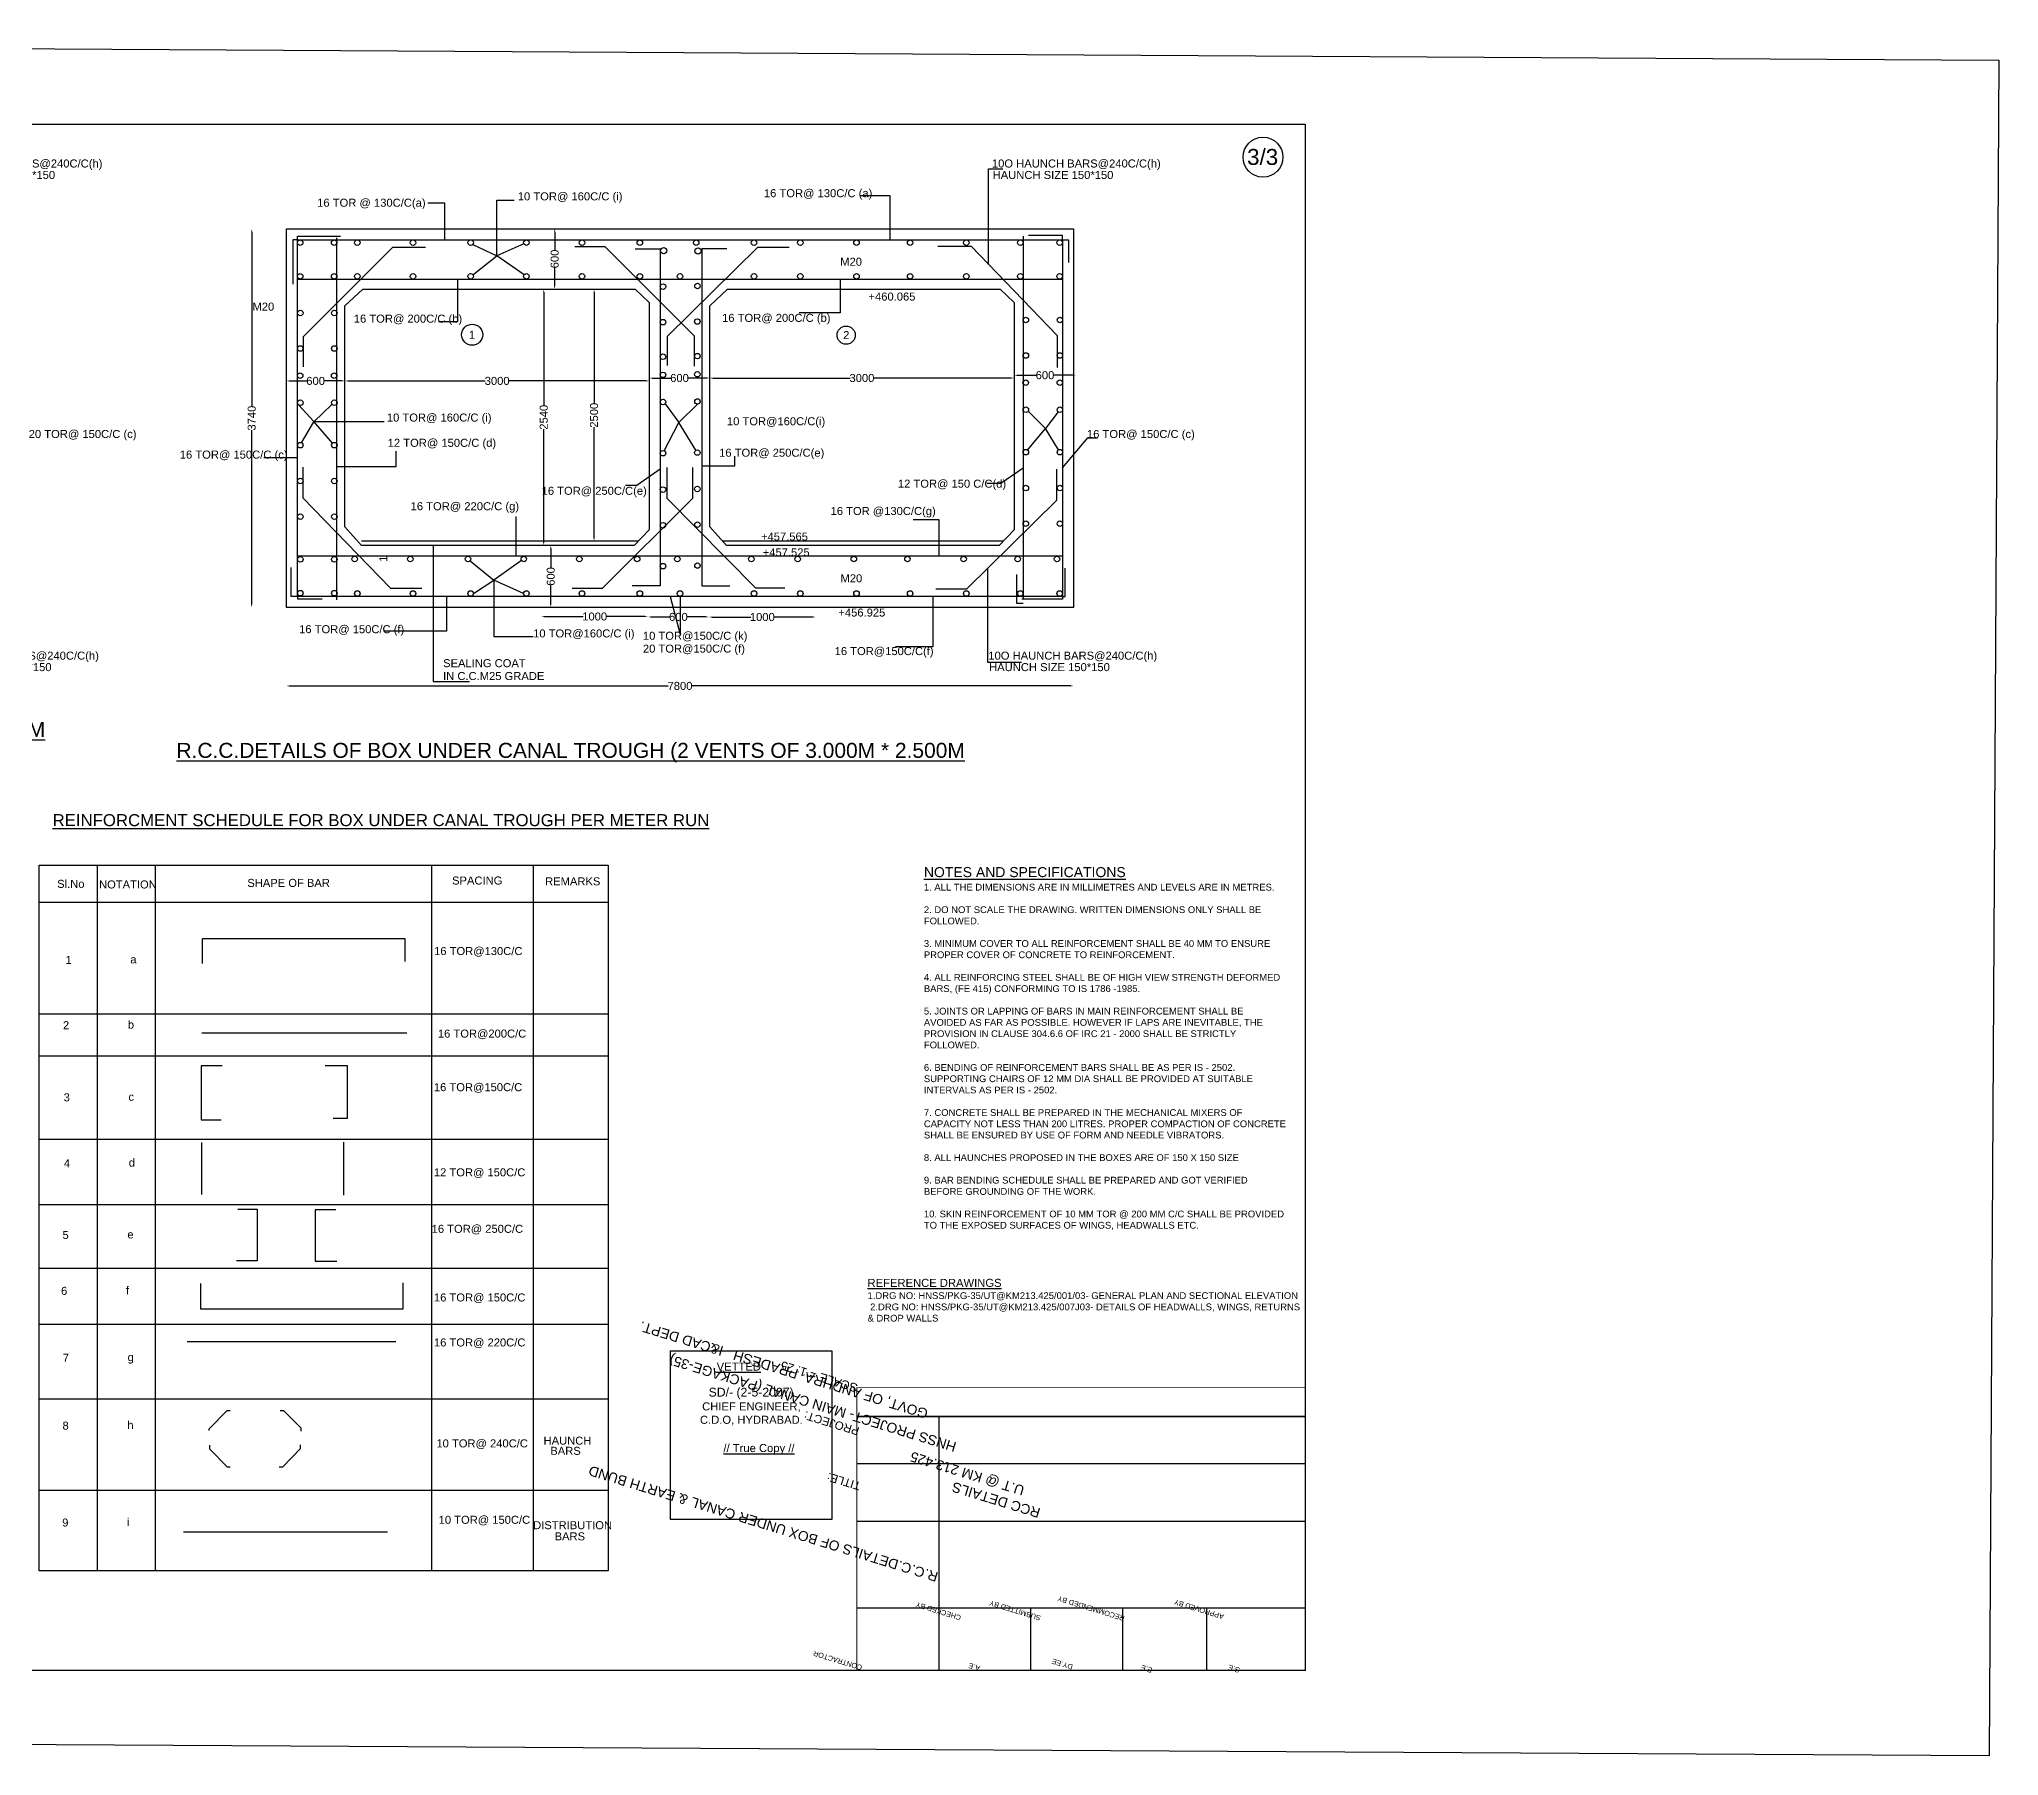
# Model space of a CAD drawing. Header units: millimetres. Extents: x 33785 to 70095, y 2462 to 19627.
# Drawn here: x 50503 to 70095, y 2462 to 19627 of the extents above; entities that cross this region are included whole.
import ezdxf

# ---------------------------------------------------------------- set-up
doc = ezdxf.new("R2010")
doc.units = ezdxf.units.MM
doc.header["$MEASUREMENT"] = 0
doc.layers.add('DWG', color=7, linetype='Continuous')
doc.layers.add('DWG @ 1', color=7, linetype='Continuous')
doc.styles.add('Notes', font='ARIAL_1.TTF', dxfattribs={"height": 0.1})
doc.styles.get("Standard").update_dxf_attribs({"font": 'ARIAL_1.TTF', "height": 80})
doc.dimstyles.new('Civil', dxfattribs={"dimtxt": 40, "dimasz": 30, "dimexe": 0.1, "dimexo": 0.0625, "dimgap": 0.09, "dimtad": 0, "dimdec": 0, "dimzin": 12, "dimdsep": 46, "dimtxsty": 'Standard', "dimcen": 0.1, "dimse1": 1, "dimse2": 1, "dimaunit": 1, "dimadec": 5, "dimazin": 2, "dimtfac": 1, "dimtdec": 0, "dimtofl": 0, "dimtmove": 0, "dimatfit": 3, "dimfxl": 0, "dimfrac": 1, "dimtolj": 1, "dimtzin": 0, "dimarcsym": 0})
picture_1 = doc.add_image_def('image1.jpg', size_in_pixel=(7220, 3381))

# ---------------------------------------------------------------- blocks, each defined once
blk = doc.blocks.new('*D25')
at = {"layer": 'Defpoints', "color": 0, "transparency": 16777216}
for p in [(60867, 16267), (60251, 16242), (60867, 16242)]:
    blk.add_point(p, dxfattribs=at)
at = {"layer": 'DWG', "color": 0, "lineweight": -2, "transparency": 16777216}
for p, q in [((60281, 16267), (60470, 16267)), ((60837, 16267), (60647, 16267))]:
    blk.add_line(p, q, dxfattribs=at)
at = {"layer": 'DWG', "color": 0, "transparency": 16777216}
for points in [[(60281, 16272), (60281, 16262), (60251, 16267)], [(60837, 16272), (60837, 16262), (60867, 16267)]]:
    blk.add_solid(points, dxfattribs=at)
at = {"layer": 'DWG', "color": 0, "transparency": 16777216, "insert": (60559, 16267), "char_height": 80, "attachment_point": 5}
blk.add_mtext('\\A1;600', dxfattribs=at)
blk = doc.blocks.new('*D26')
at = {"layer": 'Defpoints', "color": 0, "transparency": 16777216}
for p in [(60251, 16267), (57208, 16202), (60251, 16239)]:
    blk.add_point(p, dxfattribs=at)
at = {"layer": 'DWG', "color": 0, "lineweight": -2, "transparency": 16777216}
for p, q in [((57238, 16239), (58610, 16239)), ((60221, 16239), (58849, 16239))]:
    blk.add_line(p, q, dxfattribs=at)
at = {"layer": 'DWG', "color": 0, "transparency": 16777216}
for points in [[(57238, 16244), (57238, 16234), (57208, 16239)], [(60221, 16244), (60221, 16234), (60251, 16239)]]:
    blk.add_solid(points, dxfattribs=at)
at = {"layer": 'DWG', "color": 0, "transparency": 16777216, "insert": (58729, 16239), "char_height": 80, "attachment_point": 5}
blk.add_mtext('\\A1;3000', dxfattribs=at)
blk = doc.blocks.new('*D27')
at = {"layer": 'Defpoints', "color": 0, "transparency": 16777216}
for p in [(56603, 16239), (57208, 16239), (57208, 16239)]:
    blk.add_point(p, dxfattribs=at)
at = {"layer": 'DWG', "color": 0, "lineweight": -2, "transparency": 16777216}
for p, q in [((56633, 16239), (56817, 16239)), ((57178, 16239), (56994, 16239))]:
    blk.add_line(p, q, dxfattribs=at)
at = {"layer": 'DWG', "color": 0, "transparency": 16777216}
for points in [[(56633, 16244), (56633, 16234), (56603, 16239)], [(57178, 16244), (57178, 16234), (57208, 16239)]]:
    blk.add_solid(points, dxfattribs=at)
at = {"layer": 'DWG', "color": 0, "transparency": 16777216, "insert": (56905, 16239), "char_height": 80, "attachment_point": 5}
blk.add_mtext('\\A1;600', dxfattribs=at)
blk = doc.blocks.new('*D28')
at = {"layer": 'Defpoints', "color": 0, "transparency": 16777216}
for p in [(53560, 16207), (56603, 16210), (56603, 16207)]:
    blk.add_point(p, dxfattribs=at)
at = {"layer": 'DWG', "color": 0, "lineweight": -2, "transparency": 16777216}
for p, q in [((53590, 16210), (54962, 16210)), ((56573, 16210), (55201, 16210))]:
    blk.add_line(p, q, dxfattribs=at)
at = {"layer": 'DWG', "color": 0, "transparency": 16777216}
for points in [[(53590, 16215), (53590, 16205), (53560, 16210)], [(56573, 16215), (56573, 16205), (56603, 16210)]]:
    blk.add_solid(points, dxfattribs=at)
at = {"layer": 'DWG', "color": 0, "transparency": 16777216, "insert": (55082, 16210), "char_height": 80, "attachment_point": 5}
blk.add_mtext('\\A1;3000', dxfattribs=at)
blk = doc.blocks.new('*D29')
at = {"layer": 'Defpoints', "color": 0, "transparency": 16777216}
for p in [(52975, 16210), (53560, 16210), (53560, 16210)]:
    blk.add_point(p, dxfattribs=at)
at = {"layer": 'DWG', "color": 0, "lineweight": -2, "transparency": 16777216}
for p, q in [((53005, 16210), (53179, 16210)), ((53530, 16210), (53356, 16210))]:
    blk.add_line(p, q, dxfattribs=at)
at = {"layer": 'DWG', "color": 0, "transparency": 16777216}
for points in [[(53005, 16215), (53005, 16205), (52975, 16210)], [(53530, 16215), (53530, 16205), (53560, 16210)]]:
    blk.add_solid(points, dxfattribs=at)
at = {"layer": 'DWG', "color": 0, "transparency": 16777216, "insert": (53267, 16210), "char_height": 80, "attachment_point": 5}
blk.add_mtext('\\A1;600', dxfattribs=at)
blk = doc.blocks.new('*D30')
at = {"layer": 'Defpoints', "color": 0, "transparency": 16777216}
for p in [(55649, 17732), (55649, 17128), (55657, 17128)]:
    blk.add_point(p, dxfattribs=at)
at = {"layer": 'DWG', "color": 0, "lineweight": -2, "transparency": 16777216}
for p, q in [((55657, 17702), (55657, 17518)), ((55657, 17158), (55657, 17341))]:
    blk.add_line(p, q, dxfattribs=at)
at = {"layer": 'DWG', "color": 0, "transparency": 16777216}
for points in [[(55652, 17702), (55662, 17702), (55657, 17732)], [(55652, 17158), (55662, 17158), (55657, 17128)]]:
    blk.add_solid(points, dxfattribs=at)
at = {"layer": 'DWG', "color": 0, "transparency": 16777216, "insert": (55657, 17430), "char_height": 80, "attachment_point": 5, "rotation": 90}
blk.add_mtext('\\A1;600', dxfattribs=at)
blk = doc.blocks.new('*D31')
at = {"layer": 'Defpoints', "color": 0, "transparency": 16777216}
for p in [(55591, 17128), (55548, 14566), (55591, 14566)]:
    blk.add_point(p, dxfattribs=at)
at = {"layer": 'DWG', "color": 0, "lineweight": -2, "transparency": 16777216}
for p, q in [((55548, 17098), (55548, 15967)), ((55548, 14596), (55548, 15727))]:
    blk.add_line(p, q, dxfattribs=at)
at = {"layer": 'DWG', "color": 0, "transparency": 16777216}
for points in [[(55543, 17098), (55553, 17098), (55548, 17128)], [(55543, 14596), (55553, 14596), (55548, 14566)]]:
    blk.add_solid(points, dxfattribs=at)
at = {"layer": 'DWG', "color": 0, "transparency": 16777216, "insert": (55548, 15847), "char_height": 80, "attachment_point": 5, "rotation": 90}
blk.add_mtext('\\A1;2540', dxfattribs=at)
blk = doc.blocks.new('*D32')
at = {"layer": 'Defpoints', "color": 0, "transparency": 16777216}
for p in [(56010, 17128), (56051, 17128), (56010, 14607)]:
    blk.add_point(p, dxfattribs=at)
at = {"layer": 'DWG', "color": 0, "lineweight": -2, "transparency": 16777216}
for p, q in [((56051, 17098), (56051, 15987)), ((56051, 14637), (56051, 15747))]:
    blk.add_line(p, q, dxfattribs=at)
at = {"layer": 'DWG', "color": 0, "transparency": 16777216}
for points in [[(56046, 17098), (56056, 17098), (56051, 17128)], [(56046, 14637), (56056, 14637), (56051, 14607)]]:
    blk.add_solid(points, dxfattribs=at)
at = {"layer": 'DWG', "color": 0, "transparency": 16777216, "insert": (56051, 15867), "char_height": 80, "attachment_point": 5, "rotation": 90}
blk.add_mtext('\\A1;2500', dxfattribs=at)
blk = doc.blocks.new('*D33')
at = {"layer": 'Defpoints', "color": 0, "transparency": 16777216}
for p in [(55635, 14566), (55618, 13945), (55635, 13945)]:
    blk.add_point(p, dxfattribs=at)
at = {"layer": 'DWG', "color": 0, "lineweight": -2, "transparency": 16777216}
for p, q in [((55618, 14536), (55618, 14344)), ((55618, 13975), (55618, 14167))]:
    blk.add_line(p, q, dxfattribs=at)
at = {"layer": 'DWG', "color": 0, "transparency": 16777216}
for points in [[(55613, 14536), (55623, 14536), (55618, 14566)], [(55613, 13975), (55623, 13975), (55618, 13945)]]:
    blk.add_solid(points, dxfattribs=at)
at = {"layer": 'DWG', "color": 0, "transparency": 16777216, "insert": (55618, 14255), "char_height": 80, "attachment_point": 5, "rotation": 90}
blk.add_mtext('\\A1;600', dxfattribs=at)
blk = doc.blocks.new('*D20')
at = {"layer": 'Defpoints', "color": 0, "transparency": 16777216}
for p in [(55525, 13852), (56589, 13854), (56589, 13852)]:
    blk.add_point(p, dxfattribs=at)
at = {"layer": 'DWG', "color": 0, "lineweight": -2, "transparency": 16777216}
for p, q in [((55555, 13854), (55942, 13854)), ((56559, 13854), (56173, 13854))]:
    blk.add_line(p, q, dxfattribs=at)
at = {"layer": 'DWG', "color": 0, "transparency": 16777216}
for points in [[(55555, 13859), (55555, 13849), (55525, 13854)], [(56559, 13859), (56559, 13849), (56589, 13854)]]:
    blk.add_solid(points, dxfattribs=at)
at = {"layer": 'DWG', "color": 0, "transparency": 16777216, "insert": (56057, 13854), "char_height": 80, "attachment_point": 5}
blk.add_mtext('\\A1;1000', dxfattribs=at)
blk = doc.blocks.new('*D21')
at = {"layer": 'Defpoints', "color": 0, "transparency": 16777216}
for p in [(56589, 13852), (57199, 13852), (57199, 13850)]:
    blk.add_point(p, dxfattribs=at)
at = {"layer": 'DWG', "color": 0, "lineweight": -2, "transparency": 16777216}
for p, q in [((56619, 13850), (56806, 13850)), ((57169, 13850), (56983, 13850))]:
    blk.add_line(p, q, dxfattribs=at)
at = {"layer": 'DWG', "color": 0, "transparency": 16777216}
for points in [[(56619, 13855), (56619, 13845), (56589, 13850)], [(57169, 13855), (57169, 13845), (57199, 13850)]]:
    blk.add_solid(points, dxfattribs=at)
at = {"layer": 'DWG', "color": 0, "transparency": 16777216, "insert": (56894, 13850), "char_height": 80, "attachment_point": 5}
blk.add_mtext('\\A1;600', dxfattribs=at)
blk = doc.blocks.new('*D22')
at = {"layer": 'Defpoints', "color": 0, "transparency": 16777216}
for p in [(57199, 13850), (58268, 13850), (58268, 13849)]:
    blk.add_point(p, dxfattribs=at)
at = {"layer": 'DWG', "color": 0, "lineweight": -2, "transparency": 16777216}
for p, q in [((57229, 13849), (57618, 13849)), ((58238, 13849), (57849, 13849))]:
    blk.add_line(p, q, dxfattribs=at)
at = {"layer": 'DWG', "color": 0, "transparency": 16777216}
for points in [[(57229, 13854), (57229, 13844), (57199, 13849)], [(58238, 13854), (58238, 13844), (58268, 13849)]]:
    blk.add_solid(points, dxfattribs=at)
at = {"layer": 'DWG', "color": 0, "transparency": 16777216, "insert": (57733, 13849), "char_height": 80, "attachment_point": 5}
blk.add_mtext('\\A1;1000', dxfattribs=at)
blk = doc.blocks.new('*D23')
at = {"layer": 'Defpoints', "color": 0, "transparency": 16777216}
for p in [(52444, 17732), (52444, 13945), (52628, 13945)]:
    blk.add_point(p, dxfattribs=at)
at = {"layer": 'DWG', "color": 0, "lineweight": -2, "transparency": 16777216}
for p, q in [((52628, 17702), (52628, 15958)), ((52628, 13975), (52628, 15719))]:
    blk.add_line(p, q, dxfattribs=at)
at = {"layer": 'DWG', "color": 0, "transparency": 16777216}
for points in [[(52623, 17702), (52633, 17702), (52628, 17732)], [(52623, 13975), (52633, 13975), (52628, 13945)]]:
    blk.add_solid(points, dxfattribs=at)
at = {"layer": 'DWG', "color": 0, "transparency": 16777216, "insert": (52628, 15838), "char_height": 80, "attachment_point": 5, "rotation": 90}
blk.add_mtext('\\A1;3740', dxfattribs=at)
blk = doc.blocks.new('*D24')
at = {"layer": 'Defpoints', "color": 0, "transparency": 16777216}
for p in [(60846, 13160), (52975, 13005), (60846, 13005)]:
    blk.add_point(p, dxfattribs=at)
at = {"layer": 'DWG', "color": 0, "lineweight": -2, "transparency": 16777216}
for p, q in [((53005, 13160), (56791, 13160)), ((60816, 13160), (57029, 13160))]:
    blk.add_line(p, q, dxfattribs=at)
at = {"layer": 'DWG', "color": 0, "transparency": 16777216}
for points in [[(53005, 13165), (53005, 13155), (52975, 13160)], [(60816, 13165), (60816, 13155), (60846, 13160)]]:
    blk.add_solid(points, dxfattribs=at)
at = {"layer": 'DWG', "color": 0, "transparency": 16777216, "insert": (56910, 13160), "char_height": 80, "attachment_point": 5}
blk.add_mtext('\\A1;7800', dxfattribs=at)

msp = doc.modelspace()

# ---------------------------------------------------------------- linework, layer by layer
at = {"layer": 'DWG'}
for p, q in [((53480.4, 14021.5), (53480.4, 17641.9)), ((60341.4, 17657.4), (60341.4, 14035.2)), ((53086.1, 17620.2), (60734.3, 17620.2)), ((53086.1, 14056.1), (53086.1, 17620.2)), ((60734.3, 17620.2), (60734.3, 14056.1)), ((53086.1, 17228.2), (60734.3, 17228.2)), ((60734.3, 14457.3), (53086.1, 14457.3)), ((60734.3, 14056.1), (53086.1, 14056.1)), ((59499.1, 5853.6), (59499.1, 3315.3)), ((58678.9, 5383.9), (63160.4, 5383.9)), ((58677, 4809.1), (63158.4, 4809.1)), ((58677.3, 3940.1), (63160.5, 3940.1)), ((60413.3, 3939.6), (60413.3, 3318.4)), ((61334.5, 3939.5), (61334.5, 3316.3)), ((62172.6, 3939.5), (62172.6, 3316.3))]:
    msp.add_line(p, q, dxfattribs=at)
for points in [[(41256.4, 18779), (63160.7, 18779), (63160.7, 3315.2), (41256.4, 3315.2)], [(52974.7, 17731.6), (60845.7, 17731.6), (60845.7, 13944.8), (52974.7, 13944.8)], [(50504.4, 11368.4), (56190.7, 11368.4), (56190.7, 4312.7), (50504.4, 4312.7)], [(51087.1, 11368.4), (51662.2, 11368.4), (51662.2, 4312.7), (51087.1, 4312.7)], [(54429.8, 11368.4), (55443, 11368.4), (55443, 4312.7), (54429.8, 4312.7)], [(56815.6, 6512.1), (58427.2, 6512.1), (58427.2, 4825.6), (56815.6, 4825.6)], [(58678.1, 5853.6), (63160.2, 5853.6), (63160.2, 5853.6), (58678.1, 5853.6)]]:
    msp.add_lwpolyline(points, close=True, dxfattribs=at)
for points in [[(53086.1, 17620.2), (53086.1, 17657.7), (53516.2, 17657.7)], [(60734.3, 17620.2), (60734.3, 17665.8), (60394.1, 17665.8)], [(53086.1, 17620.2), (53040.2, 17620.2), (53040.2, 17177.4)], [(53146, 16349.9), (53146, 16653.2), (54040.5, 17546.5), (54364, 17546.5)], [(55857.7, 17554.1), (56159.7, 17554.1), (57050.2, 16662.1), (57050.2, 16358.6)], [(56461.1, 17530.4), (56711.6, 17530.4), (56711.6, 14160.7), (56431.1, 14160.7)], [(56786, 16362.8), (56786, 16658.8), (57687.5, 17549.1), (58001.1, 17549.1)], [(57378.6, 17530.4), (57128.1, 17530.4), (57128.1, 14160.7), (57408.6, 14160.7)], [(59488.3, 17556.5), (59821.2, 17556.5), (60679.7, 16663), (60679.7, 16345.2)], [(60734.3, 17620.2), (60792.7, 17620.2), (60792.7, 17396)], [(53738.5, 17127.7), (53560.1, 16961.9)], [(53738.5, 17127.7), (56462.2, 17127.7)], [(56462.2, 17127.7), (56603.2, 16995.2)], [(57386.2, 17127.7), (57207.8, 16961.9)], [(57386.2, 17127.7), (60109.9, 17127.7)], [(60109.9, 17127.7), (60250.8, 16995.2)], [(53560.1, 14751.6), (53560.1, 16961.9)], [(56603.2, 16995.2), (56603.2, 14722.8)], [(57207.8, 14751.6), (57207.8, 16961.9)], [(60250.8, 16995.2), (60250.8, 14722.8)], [(53137.6, 15349.2), (53137.6, 15040.8), (54016.7, 14136.4), (54328.8, 14136.4)], [(55830.8, 14138.2), (56133.8, 14138.2), (57038.2, 15036.2), (57038.2, 15343.3)], [(56779.4, 15344.4), (56779.4, 15036.8), (57663.3, 14140.2), (57957.8, 14140.2)], [(59466.2, 14132), (59778.9, 14132), (60676.3, 15019.3), (60676.3, 15328.5)], [(53560.1, 14751.6), (53726.3, 14565.6)], [(56603.2, 14722.8), (56452.8, 14565.6)], [(57207.8, 14751.6), (57373.9, 14565.6)], [(60250.8, 14722.8), (60100.4, 14565.6)], [(56492.2, 14606.8), (53726.3, 14606.8)], [(56452.8, 14565.6), (53726.3, 14565.6)], [(60139.9, 14606.8), (57337.1, 14606.8)], [(60100.4, 14565.6), (57373.9, 14565.6)], [(53086.1, 14056.1), (53023.1, 14056.1), (53023.1, 14343.5)], [(60734.3, 14056.1), (60760.1, 14056.1), (60760.1, 14339.3)], [(60340.3, 13986), (60277.3, 13986), (60277.3, 14273.3)], [(53086.1, 14056.1), (53086.1, 14031.9), (53333.9, 14031.9)], [(60734.3, 14056.1), (60734.3, 14028.9), (60326.9, 14028.9)], [(50504.4, 10997.6), (56190.7, 10997.6)], [(52134.6, 10383.2), (52134.6, 10635.2), (54160.3, 10635.2), (54160.3, 10403.1)], [(50504.4, 9880.9), (56190.7, 9880.9)], [(52130.2, 9690.7), (54179.1, 9690.7)], [(50504.4, 9462), (56190.7, 9462)], [(52332.6, 9360.5), (52122.2, 9360.5), (52122.2, 8822.7), (52324.2, 8822.7)], [(53363.4, 9364.7), (53582.2, 9364.7), (53582.2, 8835.3), (53443.3, 8835.3)], [(50504.4, 8629.6), (56190.7, 8629.6)], [(52125.3, 8595.5), (52125.3, 8074.6)], [(53547.1, 8597.1), (53547.1, 8067.5)], [(50504.4, 7974.7), (56190.7, 7974.7)], [(52489.8, 7926.9), (52682.3, 7926.9), (52682.3, 7410.7), (52477.2, 7410.7)], [(53469, 7920.6), (53263.9, 7920.6), (53263.9, 7408.6), (53479.4, 7408.6)], [(50504.4, 7339.3), (56190.7, 7339.3)], [(52115.7, 7183.3), (52115.7, 6931.8), (54141.9, 6931.8), (54141.9, 7190.9)], [(50504.4, 6779.2), (56190.7, 6779.2)], [(51983.3, 6604.7), (54070.4, 6604.7)], [(50504.4, 6032.3), (56190.7, 6032.3)], [(52204.1, 5714.2), (52204.1, 5730.8), (52381.6, 5915), (52413.2, 5915)], [(52911.3, 5913.7), (52945.1, 5913.7), (53119, 5740.4), (53119, 5707.8)], [(52207.3, 5567.3), (52207.3, 5531.7), (52383.9, 5352.4), (52412.5, 5352.4)], [(52903.1, 5351), (52937.8, 5351), (53115.7, 5534.4), (53115.7, 5571.1)], [(50504.4, 5118.7), (56190.7, 5118.7)], [(51946.5, 4701.8), (53985.6, 4701.8)]]:
    msp.add_lwpolyline(points, dxfattribs=at)
at = {"layer": 'DWG', "const_width": 8.58}
msp.add_lwpolyline([(58677, 6142.8), (63160.7, 6142.8), (63160.7, 3315.2), (58677, 3315.2)], close=True, dxfattribs=at)
at = {"layer": 'DWG'}
for centre, radius in [((62738.5, 18447.5), 199.6), ((53112.4, 17592.7), 27.5), ((53452.7, 17592.7), 27.5), ((53683.6, 17592.7), 27.5), ((54241, 17592.7), 27.5), ((54817.1, 17592.7), 27.5), ((55374.5, 17592.7), 27.5), ((55929.6, 17592.7), 27.5), ((56508.2, 17592.7), 27.5), ((56747.2, 17512.9), 30.8), ((57072, 17592.7), 27.5), ((57090.6, 17508.9), 30.8), ((57650.1, 17592.7), 27.5), ((58113.4, 17592.7), 27.5), ((58674.6, 17592.7), 27.5), ((59210.7, 17592.7), 27.5), ((59772, 17592.7), 27.5), ((60312.8, 17592.7), 27.5), ((60705.5, 17592.7), 27.5), ((53112.4, 17255.7), 27.5), ((53452.7, 17255.7), 27.5), ((53683.6, 17255.7), 27.5), ((54241, 17255.7), 27.5), ((54817.1, 17255.7), 27.5), ((55374.5, 17255.7), 27.5), ((55929.6, 17255.7), 27.5), ((56508.2, 17255.7), 27.5), ((56910.2, 17255.7), 27.5), ((57650.1, 17255.7), 27.5), ((58113.4, 17255.7), 27.5), ((58674.6, 17255.7), 27.5), ((59210.7, 17255.7), 27.5), ((59772, 17255.7), 27.5), ((60312.8, 17255.7), 27.5), ((60705.5, 17255.7), 27.5), ((56740.2, 17153.3), 27.6), ((57084.4, 17159.3), 27), ((53113.6, 16889.8), 27.5), ((53453.9, 16889.8), 27.5), ((54831.9, 16672.1), 105.4), ((56739.3, 16798.1), 27.6), ((57083.6, 16804.2), 27), ((58570.9, 16667.8), 91), ((60367.8, 16819.6), 27.5), ((60708.1, 16819.6), 27.5), ((53113.6, 16534.4), 27.5), ((53453.9, 16534.4), 27.5), ((56739.3, 16451.9), 27.6), ((57083.6, 16458), 27), ((60367.8, 16464.3), 27.5), ((60708.1, 16464.3), 27.5), ((53112.4, 16263), 27.5), ((53452.7, 16263), 27.5), ((56739.3, 16270.4), 27.6), ((57083.6, 16276.5), 27), ((60366.6, 16192.9), 27.5), ((60707, 16192.9), 27.5), ((53113.6, 15992.2), 27.5), ((53453.9, 15992.2), 27.5), ((56740.2, 15999.1), 27.6), ((57084.4, 16005.1), 27), ((60367.8, 15922.1), 27.5), ((60708.1, 15922.1), 27.5), ((53113.6, 15567.9), 27.5), ((53453.9, 15567.9), 27.5), ((56739.3, 15487.2), 27.6), ((57083.6, 15493.2), 27), ((60367.8, 15497.7), 27.5), ((60708.1, 15497.7), 27.5), ((53113.6, 15209), 27.5), ((53453.9, 15209), 27.5), ((56739.3, 15123.4), 27.6), ((57083.6, 15129.4), 27), ((60367.8, 15138.9), 27.5), ((60708.1, 15138.9), 27.5), ((53113.6, 14852.5), 27.5), ((53453.9, 14852.5), 27.5), ((56740.2, 14766.8), 27.6), ((57084.4, 14772.8), 27), ((60367.8, 14782.3), 27.5), ((60708.1, 14782.3), 27.5), ((53113.6, 14425.6), 27.5), ((53453.9, 14425.6), 27.5), ((53657, 14429.8), 27.5), ((54214.4, 14429.8), 27.5), ((54790.5, 14429.8), 27.5), ((55347.9, 14429.8), 27.5), ((55903, 14429.8), 27.5), ((56481.6, 14429.8), 27.5), ((56740.2, 14357.6), 27.6), ((56883.6, 14429.8), 27.5), ((57084.4, 14363.6), 27), ((57623.5, 14429.8), 27.5), ((58086.8, 14429.8), 27.5), ((58648, 14429.8), 27.5), ((59184.1, 14429.8), 27.5), ((59745.3, 14429.8), 27.5), ((60286.2, 14429.8), 27.5), ((60678.9, 14429.8), 27.5), ((53113.6, 14087.9), 27.5), ((53453.9, 14087.9), 27.5), ((53683.6, 14084.5), 27.5), ((54241, 14084.5), 27.5), ((54817.1, 14084.5), 27.5), ((55374.5, 14084.5), 27.5), ((55929.6, 14084.5), 27.5), ((56508.2, 14084.5), 27.5), ((56910.2, 14084.5), 27.5), ((57650.1, 14084.5), 27.5), ((58113.4, 14084.5), 27.5), ((58674.6, 14084.5), 27.5), ((59210.7, 14084.5), 27.5), ((59772, 14084.5), 27.5), ((60312.8, 14084.5), 27.5), ((60705.5, 14084.5), 27.5)]:
    msp.add_circle(centre, radius, dxfattribs=at)

# ---------------------------------------------------------------- texts
for s, height, p in [('10O HAUNCH BARS@240C/C(h)', 80.163, (49448, 18344.3)), ('10O HAUNCH BARS@240C/C(h)', 80.163, (60028.2, 18344.3)), ('3/3', 160, (62579.9, 18370.1)), ('HAUNCH SIZE 150*150', 80.163, (49455.4, 18229.6)), ('HAUNCH SIZE 150*150', 80.163, (60035.6, 18229.6)), ('16 TOR @ 130C/C(a)', 80.163, (53282.3, 17952.1)), ('10 TOR@ 160C/C (i)', 80.163, (55288, 18015.8)), ('16 TOR@ 130C/C (a)', 80.163, (57748.7, 18047.4)), ('M20', 80, (58511.8, 17362.1)), ('+460.065', 80, (58794.4, 17013.7)), ('M20', 80, (52636, 16913.3)), ('16 TOR@ 200C/C (b)', 80.163, (53648.2, 16792.8)), ('16 TOR@ 200C/C (b)', 80.163, (57330.5, 16800.6)), ('1', 80, (54800.1, 16631.5)), ('2', 80, (58540.8, 16628.4)), ('10 TOR@ 160C/C (i)', 80.163, (53979, 15803.8)), ('20 TOR@ 150C/C (c)', 80.163, (50398.3, 15639.4)), ('10 TOR@160C/C(i)', 80, (57379.3, 15766.9)), ('16 TOR@ 150C/C (c)', 80.163, (60978.6, 15639.4)), ('16 TOR@ 150C/C (c)', 80.163, (51908.6, 15433.3)), ('12 TOR@ 150C/C (d)', 80.163, (53987.4, 15551.2)), ('16 TOR@ 250C/C(e)', 80, (57301.4, 15452.3)), ('16 TOR@ 250C/C(e)', 80, (55526.9, 15071.5)), ('12 TOR@ 150 C/C(d)', 80, (59088.9, 15142.7)), ('16 TOR@ 220C/C (g)', 80.163, (54216.8, 14917.1)), ('16 TOR @130C/C(g)', 80, (58415.7, 14869.5)), ('+457.565', 80, (57719.9, 14613.7)), ('+457.525', 80, (57737.2, 14456.1)), ('M20', 80, (58514.7, 14196.4)), ('+456.925', 80, (58493.5, 13854.2)), ('16 TOR@ 150C/C (f)', 80, (53102.2, 13687.5)), ('10 TOR@160C/C (i)', 80, (55441.7, 13645.3)), ('20 TOR@150C/C (f)', 80, (56539.3, 13493.4)), ('10 TOR@150C/C (k)', 80, (56539.3, 13621.9)), ('16 TOR@150C/C(f)', 80, (58456.5, 13468.5)), ('10O HAUNCH BARS@240C/C(h)', 80.163, (49412.4, 13423)), ('HAUNCH SIZE 150*150', 80.163, (49419.9, 13308.3)), ('SEALING COAT', 80, (54541.6, 13347.8)), ('10O HAUNCH BARS@240C/C(h)', 80.163, (59992.6, 13423)), ('HAUNCH SIZE 150*150', 80.163, (60000.1, 13308.3)), ('IN C.C.M25 GRADE', 80, (54541.6, 13219.2)), ('%%UR.C.C.DETAILS OF BOX UNDER EARTH BANK (2 VENTS OF 3.000M * 2.500M', 150, (43007.7, 12649.9)), ('%%UR.C.C.DETAILS OF BOX UNDER CANAL TROUGH (2 VENTS OF 3.000M * 2.500M', 150, (51875.5, 12440.9)), ('%%UREINFORCMENT SCHEDULE FOR BOX UNDER CANAL TROUGH PER METER RUN', 120, (50637.3, 11758.1)), ('Sl.No', 80, (50683, 11141.1)), ('NOTATION', 80, (51101.7, 11135.1)), ('SHAPE OF BAR', 80, (52584, 11150.5)), ('SPACING', 80, (54631.1, 11174.3)), ('REMARKS', 80, (55561.3, 11166.1)), ('1', 80, (50765.9, 10380.1)), ('a', 80, (51414.2, 10385.8)), ('16 TOR@130C/C', 80, (54451.6, 10469.1)), ('2', 80, (50741.3, 9727.6)), ('b', 80, (51389.6, 9733.3)), ('16 TOR@200C/C', 80, (54489.5, 9643.7)), ('3', 80, (50747.6, 9006.3)), ('c', 80, (51395.9, 9012)), ('16 TOR@150C/C', 80, (54449.5, 9107.9)), ('4', 80, (50750.5, 8348)), ('d', 80, (51398.8, 8353.8)), ('12 TOR@ 150C/C', 80, (54449.5, 8256.3)), ('5', 80, (50736.3, 7629.8)), ('e', 80, (51384.6, 7635.6)), ('16 TOR@ 250C/C', 80, (54427.3, 7691.6)), ('6', 80, (50722, 7071.4)), ('f', 80, (51370.4, 7077.2)), ('16 TOR@ 150C/C', 80, (54450.1, 7005.1)), ('7', 80, (50739.2, 6402.2)), ('g', 80, (51387.5, 6408)), ('16 TOR@ 220C/C', 80, (54450.1, 6555.3)), ('8', 80, (50736.4, 5723.8)), ('h', 80, (51384.7, 5729.5)), ('10 TOR@ 240C/C', 80, (54474.8, 5545.9)), ('HAUNCH', 80, (55546.1, 5573.2)), ('9', 80, (50733.6, 4754.5)), ('i', 80, (51381.9, 4760.3)), ('10 TOR@ 150C/C', 80, (54497.4, 4781.9)), ('DISTRIBUTION', 80, (55441.9, 4728))]:
    msp.add_text(s, height=height, dxfattribs=at).set_placement(p)
msp.add_text('1', height=80, rotation=90, dxfattribs=at).set_placement((53983.3, 14402.3))
at = {"layer": 'DWG', "attachment_point": 1}
for s, insert, char_height, width in [('{\\H1.4793x;\\LNOTES AND SPECIFICATIONS \\P}1. ALL THE DIMENSIONS ARE IN MILLIMETRES AND LEVELS ARE IN METRES. \\P\\P2. DO NOT SCALE THE DRAWING. WRITTEN DIMENSIONS ONLY SHALL BE FOLLOWED. \\P\\P3. MINIMUM COVER TO ALL REINFORCEMENT SHALL BE 40 MM TO ENSURE PROPER COVER OF CONCRETE TO REINFORCEMENT. \\P\\P4. ALL REINFORCING STEEL SHALL BE OF HIGH VIEW STRENGTH DEFORMED BARS, (FE 415) CONFORMING TO IS 1786 -1985. \\P\\P5. JOINTS OR LAPPING OF BARS IN MAIN REINFORCEMENT SHALL BE AVOIDED AS FAR AS POSSIBLE. HOWEVER IF LAPS ARE INEVITABLE, THE PROVISION IN CLAUSE 304.6.6 OF IRC 21 - 2000 SHALL BE STRICTLY FOLLOWED. \\P\\P6. BENDING OF REINFORCEMENT BARS SHALL BE AS PER IS - 2502. SUPPORTING CHAIRS OF 12 MM DIA SHALL BE PROVIDED AT SUITABLE INTERVALS AS PER IS - 2502. \\P\\P7. CONCRETE SHALL BE PREPARED IN THE MECHANICAL MIXERS OF CAPACITY NOT LESS THAN 200 LITRES. PROPER COMPACTION OF CONCRETE SHALL BE ENSURED BY USE OF FORM AND NEEDLE VIBRATORS. \\P\\P8. ALL HAUNCHES PROPOSED IN THE BOXES ARE OF 150 X 150 SIZE \\P\\P9. BAR BENDING SCHEDULE SHALL BE PREPARED AND GOT VERIFIED BEFORE GROUNDING OF THE WORK. \\P\\P10. SKIN REINFORCEMENT OF 10 MM TOR @ 200 MM C/C SHALL BE PROVIDED TO THE EXPOSED SURFACES OF WINGS, HEADWALLS ETC. ', (59348.4, 11348.4), 67.5986, 3617.422), ('{\\H1.1881x;\\LREFERENCE DRAWINGS \\P}1.DRG NO: HNSS/PKG-35/UT@KM213.425/001/03- GENERAL PLAN AND SECTIONAL ELEVATION\\P 2.DRG NO: HNSS/PKG-35/UT@KM213.425/007J03- DETAILS OF HEADWALLS, WINGS, RETURNS & DROP WALLS ', (58784.8, 7231.2), 67.599, 4330.068), ('{\\LVETTED}', (57276.4, 6394.4), 80.31, 437.418), ('BARS', (55613.3, 5551.6), 80, 304.829), ('{\\L// True Copy //}', (57344.2, 5579.5), 80.311, 784.053), ('BARS', (55656.5, 4696.3), 80, 304.829)]:
    msp.add_mtext(s, dxfattribs=dict(at, insert=insert, char_height=char_height, width=width))
at = {"layer": 'DWG @ 1', "style": 'Notes'}
for s, height, p in [('GOVT, OF ANDHRA  PRADESH   I&CAD DEPT.', 98.847, (59398.5, 5924.2)), ('HNSS PROJECT- MAIN CANAL (PACKAGE-35)', 98.847, (59681.1, 5593.7)), ('SCALE = 1: 25', 85.805, (58693.4, 6177.1)), ('PROJECT:', 82.37, (58709.8, 5742.9)), ('U.T @ KM 213.425', 98.847, (60362.3, 5156.9)), ('R.C.C.DETAILS OF BOX UNDER CANAL & EARTH BUND', 98.847, (59499.1, 4294.3)), ('TITLE:', 82.37, (58725.4, 5193)), ('RCC DETAILS ', 98.847, (60521, 4933.3)), ('CHECKED BY', 51.48, (59724.8, 3864.6)), ('SUBMITTED BY', 51.483, (60521.3, 3861.4)), ('RECOMMENDED BY', 51.483, (61359.6, 3858)), ('APPROVED BY', 51.483, (62352.4, 3875.1)), ('CONTRACTOR', 51.48, (58736.3, 3365.2)), ('A.E', 51.48, (59913.9, 3358.8)), ('DY.EE', 51.48, (60841.9, 3371.5)), ('E.E', 51.48, (61636.4, 3338.9)), ('S.E', 51.48, (62511.1, 3339.7))]:
    msp.add_text(s, height=height, rotation=162.91013, dxfattribs=at).set_placement(p)
at = {"layer": 'DWG @ 1', "insert": (56734.5, 6142), "char_height": 73.01, "width": 1763.102, "attachment_point": 1, "style": 'Notes'}
msp.add_mtext('\\pi461.42;{\\H1.2x;SD/- (2-5-2007)\\P\\pi396.86;\\H0.91667x;CHIEF ENGINEER, \\P\\pi374.92;C.D.O, HYDRABAD.}', dxfattribs=at)

# ---------------------------------------------------------------- dimensions: what is measured, and where the dimension line sits
at = {"layer": 'DWG'}
dim = msp.add_linear_dim(base=(52628.4, 13944.8), p1=(52444.2, 17731.6), p2=(52444.2, 13944.8), angle=90, text='3740', dimstyle='Civil', dxfattribs=at)
dim.commit()
dim.dimension.update_dxf_attribs({"geometry": '*D23', "text_midpoint": (52628.4, 15838.2), "dimtype": 160})
for base, p1, p2, text, picture, middle in [((55657.2, 17127.7), (55648.6, 17731.6), (55648.6, 17127.7), '600', '*D30', (55657.2, 17429.7)), ((55548.4, 14565.6), (55590.8, 17127.7), (55590.8, 14565.6), '2540', '*D31', (55548.4, 15846.7)), ((56051.3, 17127.7), (56010.1, 14606.8), (56010.1, 17127.7), '2500', '*D32', (56051.3, 15867.3)), ((55617.8, 13944.8), (55635.5, 14565.6), (55635.5, 13944.8), '600', '*D33', (55617.8, 14255.2))]:
    dim = msp.add_linear_dim(base=base, p1=p1, p2=p2, angle=90, text=text, dimstyle='Civil', dxfattribs=at)
    dim.commit()
    dim.dimension.update_dxf_attribs({"geometry": picture, "text_midpoint": middle})
for base, p1, p2, text, picture, middle in [((53560.1, 16210.2), (52974.7, 16210.2), (53560.1, 16210.2), '600', '*D29', (53267.4, 16210.2)), ((56603.2, 16210.2), (53560.1, 16207.2), (56603.2, 16207.2), '3000', '*D28', (55081.6, 16210.2)), ((57207.8, 16239.2), (56603.2, 16239.2), (57207.8, 16239.2), '600', '*D27', (56905.5, 16239.2)), ((60250.8, 16239.2), (57207.8, 16202.2), (60250.8, 16266.6), '3000', '*D26', (58729.3, 16239.2)), ((60866.6, 16266.6), (60250.8, 16242.2), (60866.6, 16242.2), '600', '*D25', (60558.7, 16266.6)), ((56589.3, 13854.2), (55525.4, 13852.4), (56589.3, 13852.4), '1000', '*D20', (56057.4, 13854.2)), ((57199, 13849.9), (56589.3, 13852.4), (57199, 13852.4), '600', '*D21', (56894.1, 13849.9)), ((58268, 13849.3), (57199, 13849.9), (58268, 13849.9), '1000', '*D22', (57733.5, 13849.3)), ((60845.7, 13159.6), (52974.7, 13005.1), (60845.7, 13005.1), '7800', '*D24', (56910.2, 13159.6))]:
    dim = msp.add_linear_dim(base=base, p1=p1, p2=p2, text=text, dimstyle='Civil', dxfattribs=at)
    dim.commit()
    dim.dimension.update_dxf_attribs({"geometry": picture, "text_midpoint": middle})

# ---------------------------------------------------------------- pictures from other files: only their frames are drawn
image = msp.add_image(picture_1, insert=(33785.4, 2669.9), size_in_units=(36212.8, 16957.8), rotation=-0.32934, dxfattribs=dict(fade=30))
image.dxf.flags = 7

# ---------------------------------------------------------------- leaders
for points in [[(59995.4, 17375.2), (59995.4, 18331.4), (60137, 18331.4)], [(59011.7, 17620.2), (59011.7, 18062.4), (58707.7, 18062.4)], [(54559.8, 17620.2), (54559.8, 17988.3), (54388.5, 17988.3)], [(55078.6, 17460.8), (55078.6, 18016.4), (55251.3, 18016.4)], [(54837.6, 17574.4), (55078.6, 17460.8)], [(54838.8, 17272.6), (55078.6, 17460.8)], [(55349.4, 17581.5), (55078.6, 17460.8)], [(55351.9, 17271.3), (55078.6, 17460.8)], [(54685.4, 17228.2), (54685.4, 16801.3), (54493.9, 16801.3)], [(58510.4, 17228.2), (58510.4, 16892.4), (58100.7, 16892.4)], [(53095, 15972.7), (53250.1, 15803.7)], [(53429.5, 15973.4), (53248.6, 15802.3)], [(56762.2, 15982.5), (56898.5, 15796)], [(57084.4, 15978.1), (56898.5, 15796)], [(60390.7, 15906.9), (60564, 15732.8)], [(60691.4, 15900.2), (60564, 15732.8)], [(53127.3, 15591.7), (53248.6, 15802.3)], [(53250, 15803.7), (53951.4, 15803.7)], [(53435.8, 15588.6), (53250, 15803.7)], [(56752, 15511.8), (56898.5, 15796)], [(57069.5, 15516.3), (56898.5, 15796)], [(60385.4, 15518.8), (60564, 15732.8)], [(60693.7, 15521.2), (60564, 15732.8)], [(53480.4, 15354.7), (54072.8, 15354.7), (54072.8, 15509.1)], [(60734.3, 15341.4), (60985.8, 15640.4), (61082.5, 15640.4)], [(53086.1, 15440.1), (52747.7, 15440.1)], [(56711.6, 15327.2), (56479.5, 15165.2), (56365.7, 15165.2)], [(57128.1, 15362), (57459.3, 15362), (57459.3, 15458.4)], [(60341.4, 15337.2), (60118, 15185.1), (59977.5, 15185.1)], [(55272.9, 14457.3), (55272.9, 14853.3)], [(59501.3, 14457.3), (59501.3, 14820.6), (59240.5, 14820.6)], [(54441.6, 14562.9), (54441.6, 13206.1), (54806.6, 13206.1)], [(54811.9, 14412.4), (55048.9, 14219.5)], [(55325.4, 14413.9), (55048.9, 14219.5)], [(59983.3, 14334), (59983.3, 13398.1), (60323.5, 13398.1)], [(54844.6, 14084.5), (55048.9, 14219.5)], [(55048.9, 14219.5), (55048.9, 13653.9), (55442.7, 13653.9)], [(55347, 14084.5), (55048.9, 14219.5)], [(54576, 14056.1), (54576, 13709.1), (53946.5, 13709.1)], [(56813.2, 14056.1), (56910.2, 13674.2)], [(56910.2, 14056.1), (56910.2, 13674.2)], [(59438.2, 14056.1), (59438.2, 13550.7), (59063.6, 13550.7)]]:
    msp.add_leader(points, dimstyle='Civil', override={"dimgap": 0.09, "dimtad": 0}, dxfattribs=at)

doc.saveas('drawing.dxf')
